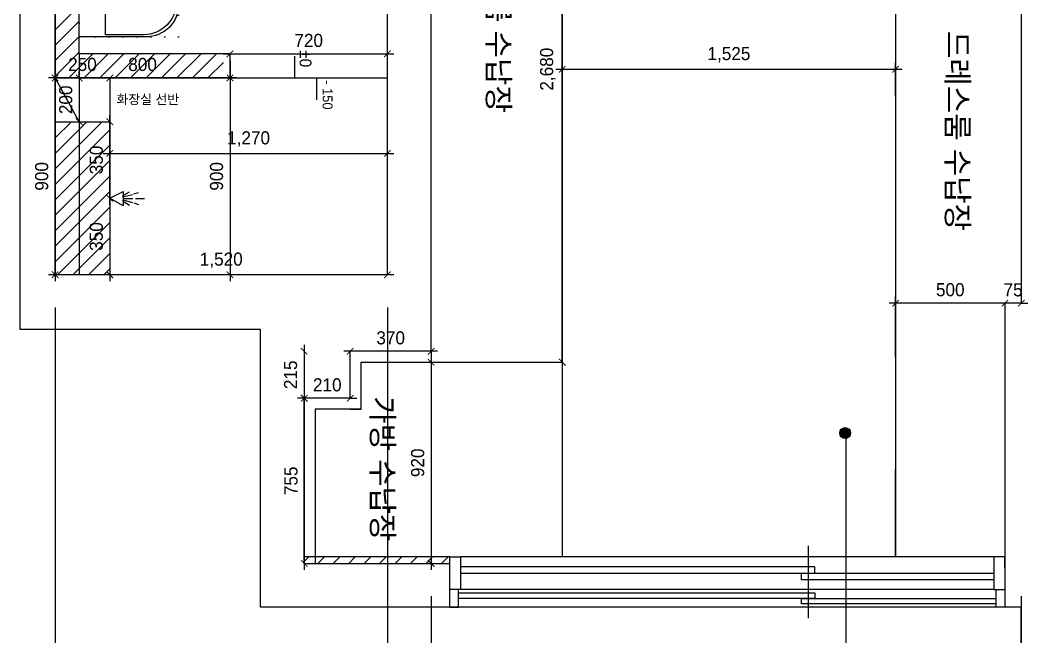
# Model space of a CAD drawing. Header units: millimetres. Extents: x -551172 to 232469, y -3435 to 261611.
# Drawn here: x 118761 to 123371, y 81920 to 84740 of the extents above; entities that cross this region are included whole.
import ezdxf

# ---------------------------------------------------------------- set-up
doc = ezdxf.new("R2010")
doc.units = ezdxf.units.MM
doc.header["$LTSCALE"] = 10
doc.header["$PDMODE"] = 3
doc.linetypes.add('DOT', pattern=[6.35, 0, -6.35])
doc.layers.get('DEFPOINTS').update_dxf_attribs({"color": 248})
for name, color, linetype in [('0-ELC TEXT', 7, 'Continuous'), ('03-WAL NEW', 3, 'Continuous'), ('06-FUR', 6, 'Continuous'), ('07-DIM WAL', 5, 'Continuous'), ('3.기호.계단선', 30, 'Continuous'), ('BATH', 4, 'Continuous'), ('C-HAT', 251, 'Continuous'), ('CO-BATH', 6, 'Continuous'), ('TOILET-1', 6, 'Continuous'), ('도면층2', 2, 'Continuous'), ('도면층4', 4, 'Continuous'), ('욕실설비', 3, 'Continuous')]:
    doc.layers.add(name, color=color, linetype=linetype)
doc.styles.add('HY 울릉도 L', font='')
doc.styles.add('YOURNAME', font='HY울릉도M.TTF')
doc.styles.add('코레일둥고', font='Korail_Round_Gothic_Medium.ttf')
doc.styles.get('HY 울릉도 L').set_extended_font_data('HY울릉도L')
doc.dimstyles.new('30', dxfattribs={"dimscale": 30, "dimtxt": 2, "dimasz": 1, "dimexe": 1, "dimexo": 1, "dimgap": 1, "dimtad": 1, "dimdec": 0, "dimrnd": 0.05, "dimdsep": 46, "dimlunit": 6, "dimtxsty": 'HY 울릉도 L', "dimblk": 'ARCHTICK', "dimcen": 2.5, "dimdle": 1, "dimclrd": 133, "dimclre": 133, "dimclrt": 30, "dimadec": 0, "dimazin": 0, "dimtfac": 1, "dimtdec": 0, "dimtix": 1, "dimtmove": 2, "dimatfit": 3, "dimldrblk": 'ARCHTICK', "dimfxl": 1, "dimlwd": -1, "dimlwe": -1, "dimarcsym": 0})
doc.dimstyles.new('YOURNAME-50', dxfattribs={"dimscale": 50, "dimtxt": 1.8, "dimasz": 0.9, "dimexe": 1, "dimexo": 3, "dimgap": 0.7, "dimtad": 1, "dimdec": 0, "dimzin": 0, "dimdsep": 46, "dimtxsty": 'YOURNAME', "dimblk": 'ARCHTICK', "dimcen": 0, "dimclrd": 1, "dimclre": 1, "dimclrt": 7, "dimadec": 0, "dimazin": 0, "dimtfac": 1, "dimtdec": 0, "dimtix": 1, "dimtmove": 2, "dimatfit": 3, "dimldrblk": 'ARCHTICK', "dimfxl": 1, "dimtolj": 1, "dimtzin": 0, "dimarcsym": 0})
pattern_1 = [(45, (-24040, 0), (-35.355339, 35.355339), [])]

# ---------------------------------------------------------------- blocks, each defined once
blk = doc.blocks.new('_ArchTick')
at = {"color": 0, "linetype": 'ByBlock', "const_width": 0.15}
blk.add_lwpolyline([(-0.5, -0.5), (0.5, 0.5)], dxfattribs=at)
blk = doc.blocks.new('*D613')
at = {"layer": '07-DIM WAL', "color": 1, "lineweight": -2, "transparency": 16777216}
for p, q in [((120641.4, 82105.3), (120641.4, 80277.8)), ((123341.4, 82105.3), (123341.4, 80277.8)), ((120641.4, 80327.8), (123341.4, 80327.8))]:
    blk.add_line(p, q, dxfattribs=at)
at = {"layer": 'DEFPOINTS', "color": 0, "transparency": 16777216}
for p in [(120641.4, 82255.3), (123341.4, 82255.3), (123341.4, 80327.8)]:
    blk.add_point(p, dxfattribs=at)
at = {"layer": '07-DIM WAL', "color": 1, "lineweight": -2, "transparency": 16777216, "xscale": 45, "yscale": 45, "zscale": 45, "rotation": 180}
blk.add_blockref('_ArchTick', (120641.4, 80327.8), dxfattribs=at)
at = {"layer": '07-DIM WAL', "color": 1, "lineweight": -2, "transparency": 16777216, "xscale": 45, "yscale": 45, "zscale": 45}
blk.add_blockref('_ArchTick', (123341.4, 80327.8), dxfattribs=at)
at = {"layer": '07-DIM WAL', "color": 7, "transparency": 16777216, "insert": (121991.4, 80409.6), "char_height": 90, "attachment_point": 5, "style": 'YOURNAME'}
blk.add_mtext('\\A1;2700', dxfattribs=at)
blk = doc.blocks.new('*D614')
at = {"layer": '07-DIM WAL', "color": 1, "lineweight": -2, "transparency": 16777216}
for p, q in [((118921.4, 83425.3), (118921.4, 80277.8)), ((120441.4, 83425.3), (120441.4, 80277.8)), ((118921.4, 80327.8), (120441.4, 80327.8))]:
    blk.add_line(p, q, dxfattribs=at)
at = {"layer": 'DEFPOINTS', "color": 0, "transparency": 16777216}
for p in [(118921.4, 83575.3), (120441.4, 83575.3), (120441.4, 80327.8)]:
    blk.add_point(p, dxfattribs=at)
at = {"layer": '07-DIM WAL', "color": 1, "lineweight": -2, "transparency": 16777216, "xscale": 45, "yscale": 45, "zscale": 45, "rotation": 180}
blk.add_blockref('_ArchTick', (118921.4, 80327.8), dxfattribs=at)
at = {"layer": '07-DIM WAL', "color": 1, "lineweight": -2, "transparency": 16777216, "xscale": 45, "yscale": 45, "zscale": 45}
blk.add_blockref('_ArchTick', (120441.4, 80327.8), dxfattribs=at)
at = {"layer": '07-DIM WAL', "color": 7, "transparency": 16777216, "insert": (119681.4, 80409.6), "char_height": 90, "attachment_point": 5, "style": 'YOURNAME'}
blk.add_mtext('\\A1;1520', dxfattribs=at)
blk = doc.blocks.new('*D639')
at = {"layer": '06-FUR', "color": 133, "transparency": 16777216}
blk.add_line((120671.4, 83225.3), (120241.4, 83225.3), dxfattribs=at)
at = {"layer": 'DEFPOINTS', "color": 0, "transparency": 16777216}
for p in [(120271.4, 83225.3), (120271.4, 83225.3), (120641.4, 83225.3)]:
    blk.add_point(p, dxfattribs=at)
at = {"layer": '06-FUR', "color": 133, "transparency": 16777216, "xscale": 30, "yscale": 30, "zscale": 30, "rotation": 180}
blk.add_blockref('_ArchTick', (120271.4, 83225.3), dxfattribs=at)
at = {"layer": '06-FUR', "color": 133, "transparency": 16777216, "xscale": 30, "yscale": 30, "zscale": 30}
blk.add_blockref('_ArchTick', (120641.4, 83225.3), dxfattribs=at)
at = {"layer": '06-FUR', "color": 30, "transparency": 16777216, "insert": (120456.4, 83286.6), "char_height": 60, "attachment_point": 5, "style": 'HY 울릉도 L'}
blk.add_mtext('370', dxfattribs=at)
blk = doc.blocks.new('*D640')
at = {"layer": '06-FUR', "color": 133, "transparency": 16777216}
for p, q in [((120060, 83255.3), (120060, 82980.3)), ((120090, 83225.3), (120090, 83225.3)), ((120241.4, 83010.3), (120030, 83010.3))]:
    blk.add_line(p, q, dxfattribs=at)
at = {"layer": 'DEFPOINTS', "color": 0, "transparency": 16777216}
for p in [(120060, 83225.3), (120060, 83010.3), (120271.4, 83010.3)]:
    blk.add_point(p, dxfattribs=at)
at = {"layer": '06-FUR', "color": 133, "transparency": 16777216, "xscale": 30, "yscale": 30, "zscale": 30}
for p, rotation in [((120060, 83225.3), 90), ((120060, 83010.3), 270)]:
    blk.add_blockref('_ArchTick', p, dxfattribs=dict(at, rotation=rotation))
at = {"layer": '06-FUR', "color": 30, "transparency": 16777216, "insert": (119998.7, 83117.8), "char_height": 60, "attachment_point": 5, "rotation": 90, "style": 'HY 울릉도 L'}
blk.add_mtext('215', dxfattribs=at)
blk = doc.blocks.new('*D641')
at = {"layer": '06-FUR', "color": 133, "transparency": 16777216}
for p, q in [((120061.4, 83010.3), (120031.4, 83010.3)), ((120271.4, 83010.3), (120061.4, 83010.3)), ((120271.4, 83010.3), (120301.4, 83010.3))]:
    blk.add_line(p, q, dxfattribs=at)
at = {"layer": 'DEFPOINTS', "color": 0, "transparency": 16777216}
for p in [(120061.4, 83010.3), (120061.4, 83010.3), (120271.4, 83010.3)]:
    blk.add_point(p, dxfattribs=at)
at = {"layer": '06-FUR', "color": 133, "transparency": 16777216, "xscale": 30, "yscale": 30, "zscale": 30}
blk.add_blockref('_ArchTick', (120061.4, 83010.3), dxfattribs=at)
at = {"layer": '06-FUR', "color": 133, "transparency": 16777216, "xscale": 30, "yscale": 30, "zscale": 30, "rotation": 180}
blk.add_blockref('_ArchTick', (120271.4, 83010.3), dxfattribs=at)
at = {"layer": '06-FUR', "color": 30, "transparency": 16777216, "insert": (120166.4, 83071.6), "char_height": 60, "attachment_point": 5, "style": 'HY 울릉도 L'}
blk.add_mtext('210', dxfattribs=at)
blk = doc.blocks.new('*D642')
at = {"layer": '06-FUR', "color": 133, "transparency": 16777216}
for p, q in [((120061.4, 83040.3), (120061.4, 82225.3)), ((120091.4, 83010.3), (120091.4, 83010.3)), ((120091.4, 82255.3), (120091.4, 82255.3))]:
    blk.add_line(p, q, dxfattribs=at)
at = {"layer": 'DEFPOINTS', "color": 0, "transparency": 16777216}
for p in [(120061.4, 83010.3), (120061.4, 82255.3), (120061.4, 82255.3)]:
    blk.add_point(p, dxfattribs=at)
at = {"layer": '06-FUR', "color": 133, "transparency": 16777216, "xscale": 30, "yscale": 30, "zscale": 30}
for p, rotation in [((120061.4, 83010.3), 90), ((120061.4, 82255.3), 270)]:
    blk.add_blockref('_ArchTick', p, dxfattribs=dict(at, rotation=rotation))
at = {"layer": '06-FUR', "color": 30, "transparency": 16777216, "insert": (120000.7, 82632.8), "char_height": 60, "attachment_point": 5, "rotation": 90, "style": 'HY 울릉도 L'}
blk.add_mtext('755', dxfattribs=at)
blk = doc.blocks.new('*D683')
at = {"layer": '06-FUR', "color": 133, "transparency": 16777216}
for p, q in [((123266.4, 83445.3), (123236.4, 83445.3)), ((123341.4, 83445.3), (123266.4, 83445.3)), ((123341.4, 83445.3), (123371.4, 83445.3))]:
    blk.add_line(p, q, dxfattribs=at)
at = {"layer": 'DEFPOINTS', "color": 0, "transparency": 16777216}
for p in [(123266.4, 83445.3), (123266.4, 83445.3), (123341.4, 83445.3)]:
    blk.add_point(p, dxfattribs=at)
at = {"layer": '06-FUR', "color": 133, "transparency": 16777216, "xscale": 30, "yscale": 30, "zscale": 30}
blk.add_blockref('_ArchTick', (123266.4, 83445.3), dxfattribs=at)
at = {"layer": '06-FUR', "color": 133, "transparency": 16777216, "xscale": 30, "yscale": 30, "zscale": 30, "rotation": 180}
blk.add_blockref('_ArchTick', (123341.4, 83445.3), dxfattribs=at)
at = {"layer": '06-FUR', "color": 30, "transparency": 16777216, "insert": (123303.9, 83506), "char_height": 60, "attachment_point": 5, "style": 'HY 울릉도 L'}
blk.add_mtext('75', dxfattribs=at)
blk = doc.blocks.new('*D687')
at = {"layer": '06-FUR', "color": 133, "transparency": 16777216}
for p, q in [((121241.4, 85885.3), (121241.4, 83145.3)), ((121271.4, 85855.3), (121271.4, 85855.3)), ((121271.4, 83175.3), (121271.4, 83175.3))]:
    blk.add_line(p, q, dxfattribs=at)
at = {"layer": 'DEFPOINTS', "color": 0, "transparency": 16777216}
for p in [(121241.4, 85855.3), (121241.4, 83175.3), (121241.4, 83175.3)]:
    blk.add_point(p, dxfattribs=at)
at = {"layer": '06-FUR', "color": 133, "transparency": 16777216, "xscale": 30, "yscale": 30, "zscale": 30}
for p, rotation in [((121241.4, 85855.3), 90), ((121241.4, 83175.3), 270)]:
    blk.add_blockref('_ArchTick', p, dxfattribs=dict(at, rotation=rotation))
at = {"layer": '06-FUR', "color": 30, "transparency": 16777216, "insert": (121175.4, 84515.3), "char_height": 60, "attachment_point": 5, "rotation": 90, "style": 'HY 울릉도 L'}
blk.add_mtext('2,680', dxfattribs=at)
blk = doc.blocks.new('*D685')
at = {"layer": '06-FUR', "color": 133, "transparency": 16777216}
for p, q in [((120641.4, 83205.3), (120641.4, 82225.3)), ((120671.4, 83175.3), (120671.4, 83175.3)), ((120671.4, 82255.3), (120671.4, 82255.3))]:
    blk.add_line(p, q, dxfattribs=at)
at = {"layer": 'DEFPOINTS', "color": 0, "transparency": 16777216}
for p in [(120641.4, 83175.3), (120641.4, 82255.3), (120641.4, 82255.3)]:
    blk.add_point(p, dxfattribs=at)
at = {"layer": '06-FUR', "color": 133, "transparency": 16777216, "xscale": 30, "yscale": 30, "zscale": 30}
for p, rotation in [((120641.4, 83175.3), 90), ((120641.4, 82255.3), 270)]:
    blk.add_blockref('_ArchTick', p, dxfattribs=dict(at, rotation=rotation))
at = {"layer": '06-FUR', "color": 30, "transparency": 16777216, "insert": (120580.1, 82715.3), "char_height": 60, "attachment_point": 5, "rotation": 90, "style": 'HY 울릉도 L'}
blk.add_mtext('920', dxfattribs=at)
blk = doc.blocks.new('*D692')
at = {"layer": '06-FUR', "color": 133, "transparency": 16777216}
for p, q in [((123296.4, 83445.3), (122736.4, 83445.3)), ((122766.4, 83198.1), (122766.4, 83475.3))]:
    blk.add_line(p, q, dxfattribs=at)
at = {"layer": 'DEFPOINTS', "color": 0, "transparency": 16777216}
for p in [(122766.4, 83445.3), (123266.4, 83445.3), (122766.4, 83168.1)]:
    blk.add_point(p, dxfattribs=at)
at = {"layer": '06-FUR', "color": 133, "transparency": 16777216, "xscale": 30, "yscale": 30, "zscale": 30, "rotation": 180}
blk.add_blockref('_ArchTick', (122766.4, 83445.3), dxfattribs=at)
at = {"layer": '06-FUR', "color": 133, "transparency": 16777216, "xscale": 30, "yscale": 30, "zscale": 30}
blk.add_blockref('_ArchTick', (123266.4, 83445.3), dxfattribs=at)
at = {"layer": '06-FUR', "color": 30, "transparency": 16777216, "insert": (123016.4, 83506.6), "char_height": 60, "attachment_point": 5, "style": 'HY 울릉도 L'}
blk.add_mtext('500', dxfattribs=at)
blk = doc.blocks.new('*D694')
at = {"layer": '06-FUR', "color": 133, "transparency": 16777216}
for p, q in [((121211.4, 84515.3), (122796.4, 84515.3)), ((122766.4, 84393.8), (122766.4, 84545.3))]:
    blk.add_line(p, q, dxfattribs=at)
at = {"layer": 'DEFPOINTS', "color": 0, "transparency": 16777216}
for p in [(121241.4, 84515.3), (122766.4, 84515.3), (122766.4, 84363.8)]:
    blk.add_point(p, dxfattribs=at)
at = {"layer": '06-FUR', "color": 133, "transparency": 16777216, "xscale": 30, "yscale": 30, "zscale": 30, "rotation": 180}
blk.add_blockref('_ArchTick', (121241.4, 84515.3), dxfattribs=at)
at = {"layer": '06-FUR', "color": 133, "transparency": 16777216, "xscale": 30, "yscale": 30, "zscale": 30}
blk.add_blockref('_ArchTick', (122766.4, 84515.3), dxfattribs=at)
at = {"layer": '06-FUR', "color": 30, "transparency": 16777216, "insert": (122003.9, 84581.2), "char_height": 60, "attachment_point": 5, "style": 'HY 울릉도 L'}
blk.add_mtext('1,525', dxfattribs=at)
blk = doc.blocks.new('B-003')
blk.add_line((0, 0), (0, -65))
at = {"layer": 'CO-BATH'}
for p, q in [((272.5, 0), (-272.5, 0)), ((272.5, -305), (272.5, 0)), ((-272.5, 0), (-272.5, -305)), ((-122.5, -455), (122.5, -455))]:
    blk.add_line(p, q, dxfattribs=at)
at = {"layer": 'CO-BATH', "color": 8}
for p, q in [((-12.5, -60), (-12.5, -150.5)), ((12.5, -60), (12.5, -150.5)), ((-262.5, -120), (-262.5, -295)), ((262.5, -120), (-262.5, -120)), ((262.5, -295), (262.5, -120)), ((-14.5, -155.5), (-14.5, -160.5)), ((-14.5, -160.5), (14.5, -160.5)), ((-13.5, -150.5), (-13.5, -155.5)), ((13.5, -150.5), (13.5, -155.5)), ((14.5, -155.5), (14.5, -160.5)), ((-112.5, -445), (112.5, -445))]:
    blk.add_line(p, q, dxfattribs=at)
at = {"layer": 'CO-BATH', "color": 251}
for p, q in [((-14.5, -155.5), (14.5, -155.5)), ((-13.5, -150.5), (13.5, -150.5))]:
    blk.add_line(p, q, dxfattribs=at)
at = {"layer": 'CO-BATH', "color": 8, "linetype": 'DOT'}
blk.add_lwpolyline([(-272.5, -455), (272.5, -455), (272.5, 0), (-272.5, 0)], close=True, dxfattribs=at)
at = {"layer": 'CO-BATH', "color": 8}
blk.add_circle((0, -195), 25, dxfattribs=at)
at = {"layer": 'CO-BATH', "color": 251}
blk.add_circle((0, -195), 20, dxfattribs=at)
at = {"layer": 'CO-BATH', "color": 8}
for centre, radius, start, end in [((0, -60), 35, 290.9248, 249.0751), ((0, -60), 12.5, 360, 180), ((-112.5, -295), 150, 180, 270), ((112.5, -295), 150, 270, 0)]:
    blk.add_arc(centre, radius, start, end, dxfattribs=at)
at = {"layer": 'CO-BATH', "color": 251}
for radius, start, end in [(30, 294.6243, 245.3757), (25, 300, 240), (18, 313.9829, 226.017)]:
    blk.add_arc((0, -60), radius, start, end, dxfattribs=at)
at = {"layer": 'CO-BATH'}
for centre, start, end in [((-122.5, -305), 180, 270), ((122.5, -305), 270, 0)]:
    blk.add_arc(centre, 150, start, end, dxfattribs=at)
blk = doc.blocks.new('AC-8')
at = {"layer": 'BATH'}
for p, q in [((-50.8, 54), (-0.1, 142.7)), ((-0.1, 142.7), (45.4, 54)), ((45.4, 54), (-50.8, 54)), ((-24.7, 46.5), (-46.3, 12.2)), ((-13.5, 47.3), (-27.7, -7.9)), ((-1.6, 49.5), (-1.6, -10.8)), ((10.4, 47.3), (24.5, -7.9)), ((21.6, 46.5), (43.2, 12.2)), ((-31.4, -16.2), (-41.1, -49)), ((-1.6, -27.3), (-1.6, -88.5)), ((28.3, -16.2), (38, -49))]:
    blk.add_line(p, q, dxfattribs=at)
blk = doc.blocks.new('A$C1AC25B95')
at = {"layer": '욕실설비', "color": 8}
for p, q in [((28.3, 72.3), (28.3, 75)), ((53.3, 73.7), (53.3, 75))]:
    blk.add_line(p, q, dxfattribs=at)
at = {"layer": 'TOILET-1', "linetype": 'Continuous', "xscale": 0.873786407766195, "yscale": 0.873786407766195, "zscale": 0.873786407766195, "rotation": 180}
blk.add_blockref('AC-8', (39.7, 124.7), dxfattribs=at)
blk = doc.blocks.new('*D646')
at = {"layer": '06-FUR', "color": 133, "transparency": 16777216}
for p, q in [((119721.4, 84555.3), (119721.4, 84445.3)), ((119751.4, 84475.3), (118891.4, 84475.3))]:
    blk.add_line(p, q, dxfattribs=at)
at = {"layer": 'DEFPOINTS', "color": 0, "transparency": 16777216}
for p in [(119721.4, 84585.3), (118921.4, 84475.3), (118921.4, 84475.3)]:
    blk.add_point(p, dxfattribs=at)
at = {"layer": '06-FUR', "color": 133, "transparency": 16777216, "xscale": 30, "yscale": 30, "zscale": 30, "rotation": 180}
blk.add_blockref('_ArchTick', (118921.4, 84475.3), dxfattribs=at)
at = {"layer": '06-FUR', "color": 133, "transparency": 16777216, "xscale": 30, "yscale": 30, "zscale": 30}
blk.add_blockref('_ArchTick', (119721.4, 84475.3), dxfattribs=at)
at = {"layer": '06-FUR', "color": 30, "transparency": 16777216, "insert": (119321.4, 84536.6), "char_height": 60, "attachment_point": 5, "style": 'HY 울릉도 L'}
blk.add_mtext('800', dxfattribs=at)
blk = doc.blocks.new('*D688')
at = {"layer": '06-FUR', "color": 133, "transparency": 16777216}
for p, q in [((120441.4, 84595.3), (120441.4, 84615.3)), ((119691.4, 84585.3), (120471.4, 84585.3))]:
    blk.add_line(p, q, dxfattribs=at)
at = {"layer": 'DEFPOINTS', "color": 0, "transparency": 16777216}
for p in [(119721.4, 84585.3), (120441.4, 84585.3), (120441.4, 84565.3)]:
    blk.add_point(p, dxfattribs=at)
at = {"layer": '06-FUR', "color": 133, "transparency": 16777216, "xscale": 30, "yscale": 30, "zscale": 30, "rotation": 180}
blk.add_blockref('_ArchTick', (119721.4, 84585.3), dxfattribs=at)
at = {"layer": '06-FUR', "color": 133, "transparency": 16777216, "xscale": 30, "yscale": 30, "zscale": 30}
blk.add_blockref('_ArchTick', (120441.4, 84585.3), dxfattribs=at)
at = {"layer": '06-FUR', "color": 30, "transparency": 16777216, "insert": (120081.4, 84646.6), "char_height": 60, "attachment_point": 5, "style": 'HY 울릉도 L'}
blk.add_mtext('720', dxfattribs=at)
blk = doc.blocks.new('*D702')
at = {"layer": '06-FUR', "color": 133, "transparency": 16777216}
blk.add_line((120471.4, 83575.3), (118891.4, 83575.3), dxfattribs=at)
at = {"layer": 'DEFPOINTS', "color": 0, "transparency": 16777216}
for p in [(118921.4, 83575.3), (118921.4, 83575.3), (120441.4, 83575.3)]:
    blk.add_point(p, dxfattribs=at)
at = {"layer": '06-FUR', "color": 133, "transparency": 16777216, "xscale": 30, "yscale": 30, "zscale": 30, "rotation": 180}
blk.add_blockref('_ArchTick', (118921.4, 83575.3), dxfattribs=at)
at = {"layer": '06-FUR', "color": 133, "transparency": 16777216, "xscale": 30, "yscale": 30, "zscale": 30}
blk.add_blockref('_ArchTick', (120441.4, 83575.3), dxfattribs=at)
at = {"layer": '06-FUR', "color": 30, "transparency": 16777216, "insert": (119681.4, 83641.2), "char_height": 60, "attachment_point": 5, "style": 'HY 울릉도 L'}
blk.add_mtext('1,520', dxfattribs=at)
blk = doc.blocks.new('*D684')
at = {"layer": '06-FUR', "color": 133, "transparency": 16777216}
blk.add_line((118921.4, 84505.3), (118921.4, 83545.3), dxfattribs=at)
at = {"layer": 'DEFPOINTS', "color": 0, "transparency": 16777216}
for p in [(118921.4, 84475.3), (118921.4, 83575.3), (118921.4, 83575.3)]:
    blk.add_point(p, dxfattribs=at)
at = {"layer": '06-FUR', "color": 133, "transparency": 16777216, "xscale": 30, "yscale": 30, "zscale": 30}
for p, rotation in [((118921.4, 84475.3), 90), ((118921.4, 83575.3), 270)]:
    blk.add_blockref('_ArchTick', p, dxfattribs=dict(at, rotation=rotation))
at = {"layer": '06-FUR', "color": 30, "transparency": 16777216, "insert": (118860.1, 84025.3), "char_height": 60, "attachment_point": 5, "rotation": 90, "style": 'HY 울릉도 L'}
blk.add_mtext('900', dxfattribs=at)
blk = doc.blocks.new('*D698')
at = {"layer": '06-FUR', "color": 133, "transparency": 16777216}
for p, q in [((119031.4, 84475.3), (119031.4, 84505.3)), ((119141.4, 84475.3), (119001.4, 84475.3)), ((119031.4, 84475.3), (119031.4, 84275.3)), ((119031.4, 84275.3), (119031.4, 84245.3))]:
    blk.add_line(p, q, dxfattribs=at)
at = {"layer": 'DEFPOINTS', "color": 0, "transparency": 16777216}
for p in [(119171.4, 84475.3), (119031.4, 84275.3), (119031.4, 84275.3)]:
    blk.add_point(p, dxfattribs=at)
at = {"layer": '06-FUR', "color": 133, "transparency": 16777216, "xscale": 30, "yscale": 30, "zscale": 30}
for p, rotation in [((119031.4, 84475.3), 270), ((119031.4, 84275.3), 90)]:
    blk.add_blockref('_ArchTick', p, dxfattribs=dict(at, rotation=rotation))
at = {"layer": '06-FUR', "color": 30, "transparency": 16777216, "insert": (118970.1, 84375.3), "char_height": 60, "attachment_point": 5, "rotation": 90, "style": 'HY 울릉도 L'}
blk.add_mtext('200', dxfattribs=at)
blk = doc.blocks.new('*D647')
at = {"layer": '06-FUR', "color": 133, "transparency": 16777216}
blk.add_line((119201.4, 84475.3), (118891.4, 84475.3), dxfattribs=at)
at = {"layer": 'DEFPOINTS', "color": 0, "transparency": 16777216}
for p in [(118921.4, 84475.3), (118921.4, 84475.3), (119171.4, 84475.3)]:
    blk.add_point(p, dxfattribs=at)
at = {"layer": '06-FUR', "color": 133, "transparency": 16777216, "xscale": 30, "yscale": 30, "zscale": 30}
for p, rotation in [((118921.4, 84475.3), 180.00000000003), ((119171.4, 84475.3), 3.005595772265224e-11)]:
    blk.add_blockref('_ArchTick', p, dxfattribs=dict(at, rotation=rotation))
at = {"layer": '06-FUR', "color": 30, "transparency": 16777216, "insert": (119046.4, 84536.6), "char_height": 60, "attachment_point": 5, "style": 'HY 울릉도 L'}
blk.add_mtext('250', dxfattribs=at)
blk = doc.blocks.new('*D690')
at = {"layer": '06-FUR', "color": 133, "transparency": 16777216}
for p, q in [((119171.4, 83895.3), (119171.4, 84305.3)), ((119201.4, 83925.3), (119201.4, 83925.3))]:
    blk.add_line(p, q, dxfattribs=at)
at = {"layer": 'DEFPOINTS', "color": 0, "transparency": 16777216}
for p in [(119171.4, 84275.3), (119171.4, 84275.3), (119171.4, 83925.3)]:
    blk.add_point(p, dxfattribs=at)
at = {"layer": '06-FUR', "color": 133, "transparency": 16777216, "xscale": 30, "yscale": 30, "zscale": 30}
for p, rotation in [((119171.4, 84275.3), 90), ((119171.4, 83925.3), 270)]:
    blk.add_blockref('_ArchTick', p, dxfattribs=dict(at, rotation=rotation))
at = {"layer": '06-FUR', "color": 30, "transparency": 16777216, "insert": (119110, 84100.3), "char_height": 60, "attachment_point": 5, "rotation": 90, "style": 'HY 울릉도 L'}
blk.add_mtext('350', dxfattribs=at)
blk = doc.blocks.new('*D705')
at = {"layer": '06-FUR', "color": 133, "transparency": 16777216}
blk.add_line((119171.4, 83955.3), (119171.4, 83545.3), dxfattribs=at)
at = {"layer": 'DEFPOINTS', "color": 0, "transparency": 16777216}
for p in [(119171.4, 83925.3), (119171.4, 83575.3), (119171.4, 83575.3)]:
    blk.add_point(p, dxfattribs=at)
at = {"layer": '06-FUR', "color": 133, "transparency": 16777216, "xscale": 30, "yscale": 30, "zscale": 30}
for p, rotation in [((119171.4, 83925.3), 90), ((119171.4, 83575.3), 270)]:
    blk.add_blockref('_ArchTick', p, dxfattribs=dict(at, rotation=rotation))
at = {"layer": '06-FUR', "color": 30, "transparency": 16777216, "insert": (119110, 83750.3), "char_height": 60, "attachment_point": 5, "rotation": 90, "style": 'HY 울릉도 L'}
blk.add_mtext('350', dxfattribs=at)
blk = doc.blocks.new('*D706')
at = {"layer": '06-FUR', "color": 133, "transparency": 16777216}
for p, q in [((119721.4, 84505.3), (119721.4, 83545.3)), ((119751.4, 84475.3), (119751.4, 84475.3)), ((119751.4, 83575.3), (119751.4, 83575.3))]:
    blk.add_line(p, q, dxfattribs=at)
at = {"layer": 'DEFPOINTS', "color": 0, "transparency": 16777216}
for p in [(119721.4, 84475.3), (119721.4, 83575.3), (119721.4, 83575.3)]:
    blk.add_point(p, dxfattribs=at)
at = {"layer": '06-FUR', "color": 133, "transparency": 16777216, "xscale": 30, "yscale": 30, "zscale": 30}
for p, rotation in [((119721.4, 84475.3), 90), ((119721.4, 83575.3), 270)]:
    blk.add_blockref('_ArchTick', p, dxfattribs=dict(at, rotation=rotation))
at = {"layer": '06-FUR', "color": 30, "transparency": 16777216, "insert": (119660.1, 84025.3), "char_height": 60, "attachment_point": 5, "rotation": 90, "style": 'HY 울릉도 L'}
blk.add_mtext('900', dxfattribs=at)
blk = doc.blocks.new('*D653')
at = {"layer": '06-FUR', "color": 133, "transparency": 16777216}
blk.add_line((119141.4, 84130), (120471.4, 84130), dxfattribs=at)
at = {"layer": 'DEFPOINTS', "color": 0, "transparency": 16777216}
for p in [(119171.4, 84130), (120441.4, 84130), (120441.4, 84130)]:
    blk.add_point(p, dxfattribs=at)
at = {"layer": '06-FUR', "color": 133, "transparency": 16777216, "xscale": 30, "yscale": 30, "zscale": 30, "rotation": 180}
blk.add_blockref('_ArchTick', (119171.4, 84130), dxfattribs=at)
at = {"layer": '06-FUR', "color": 133, "transparency": 16777216, "xscale": 30, "yscale": 30, "zscale": 30}
blk.add_blockref('_ArchTick', (120441.4, 84130), dxfattribs=at)
at = {"layer": '06-FUR', "color": 30, "transparency": 16777216, "insert": (119806.4, 84195.9), "char_height": 60, "attachment_point": 5, "style": 'HY 울릉도 L'}
blk.add_mtext('1,270', dxfattribs=at)

msp = doc.modelspace()

# ---------------------------------------------------------------- hatches: boundary and pattern name
at = {"layer": '0-ELC TEXT'}
h = msp.add_hatch(color=256, dxfattribs=at)
h.dxf.hatch_style = 1
edge = h.paths.add_edge_path()
edge.add_arc((122535.6, 82851.1), 25, 180, 540, ccw=False)
at = {"layer": 'C-HAT'}
h = msp.add_hatch(dxfattribs=at)
h.set_pattern_fill('_USER', color=256, scale=50, angle=45, pattern_type=0)
h.set_pattern_definition(pattern_1)
h.paths.add_polyline_path([(119031.4, 85285.3), (118921.4, 85285.3), (118921.4, 84585.3), (118921.4, 84520.3), (119661.4, 84520.3), (118921.4, 84520.3), (118921.4, 84475.3), (119691.4, 84475.3), (119691.4, 84585.3), (119031.4, 84585.3)])
h.paths.add_polyline_path([(119031.4, 86005.3), (118921.4, 86005.3), (118921.4, 85885.3), (119031.4, 85885.3)])
h = msp.add_hatch(dxfattribs=at)
h.set_pattern_fill('_USER', color=256, scale=50, angle=45, pattern_type=0)
h.set_pattern_definition(pattern_1)
h.paths.add_polyline_path([(119171.4, 84275.3), (118921.4, 84275.3), (118921.4, 83575.3), (119171.4, 83575.3)])
h.paths.add_polyline_path([(119166.9, 84008.9), (119166.9, 84191.7), (119053.5, 84191.7), (119053.5, 84008.9)], flags=24)
h.paths.add_polyline_path([(119166.9, 83658.9), (119166.9, 83841.7), (119053.5, 83841.7), (119053.5, 83658.9)], flags=24)
h = msp.add_hatch(dxfattribs=at)
h.set_pattern_fill('_USER', color=256, scale=50, angle=45, pattern_type=0)
h.set_pattern_definition([(45, (-44580, 920), (-35.355339, 35.355339), [])])
h.paths.add_polyline_path([(120726.4, 82285.3), (120061.4, 82285.3), (120061.4, 82255.3), (120726.4, 82255.3)])

# ---------------------------------------------------------------- linework, layer by layer
at = {"layer": '0-ELC TEXT'}
msp.add_lwpolyline([(122398.1, 81645.2), (122540, 81645.2), (122540, 82850.6)], dxfattribs=at)
msp.add_circle((122535.6, 82851.1), 25, dxfattribs=at)
at = {"layer": '03-WAL NEW'}
for p, q in [((120641.4, 83225.3), (120641.4, 83175.3)), ((120321.4, 82960.3), (120321.4, 83175.3)), ((120321.4, 83175.3), (120641.4, 83175.3)), ((120061.4, 83010.3), (120061.4, 82255.3)), ((120321.4, 82960.3), (120111.4, 82960.3)), ((120111.4, 82960.3), (120111.4, 82255.3)), ((120321.4, 82960.3), (120111.4, 82960.3)), ((120061.4, 82255.3), (120321.4, 82255.3))]:
    msp.add_line(p, q, dxfattribs=at)
for points in [[(119031.4, 84585.3), (119031.4, 86005.3), (118921.4, 86005.3), (118921.4, 84585.3)], [(118921.4, 84585.3), (118921.4, 84585.3), (118921.4, 84475.3), (119721.4, 84475.3), (119721.4, 84585.3), (119031.4, 84585.3)]]:
    msp.add_lwpolyline(points, dxfattribs=at)
msp.add_lwpolyline([(120726.4, 82285.3), (120061.4, 82285.3), (120061.4, 82255.3), (120726.4, 82255.3)], close=True, dxfattribs=at)
at = {"layer": '06-FUR'}
for p, q in [((121241.4, 85855.3), (121241.4, 83755.3)), ((121241.4, 83175.3), (121241.4, 85855.3)), ((122766.4, 85805.3), (122766.4, 82285.3)), ((119031.4, 84585.3), (119031.4, 83575.3)), ((118921.4, 84475.3), (119171.4, 84475.3)), ((119031.4, 84275.3), (118921.4, 84475.3)), ((118971.4, 84475.3), (119171.4, 84475.3)), ((119171.4, 84475.3), (119171.4, 83575.3)), ((119721.4, 84475.3), (120441.4, 84475.3)), ((118921.4, 84275.3), (119171.4, 84275.3)), ((119171.4, 84275.3), (119171.4, 83575.3)), ((120641.4, 83175.3), (121241.4, 83175.3)), ((120641.4, 83175.3), (120641.4, 82255.3)), ((121241.4, 83175.3), (121241.4, 82285.3)), ((120271.4, 82960.3), (120321.4, 82960.3)), ((122766.4, 82285.3), (122766.4, 82685.3))]:
    msp.add_line(p, q, dxfattribs=at)
at = {"layer": '3.기호.계단선'}
msp.add_lwpolyline([(120016.4, 84575.3), (120016.4, 84475.3), (120116.4, 84475.3), (120116.4, 84375.3)], dxfattribs=at)
at = {"layer": '도면층2'}
for p, q in [((118761.4, 83325.3), (118761.4, 92705.3)), ((118921.4, 83575.3), (118921.4, 86005.3)), ((120641.4, 83225.3), (120641.4, 85855.3)), ((123341.4, 85805.3), (123341.4, 83445.3)), ((120441.4, 83575.3), (118921.4, 83575.3)), ((123341.4, 83445.3), (123266.4, 83445.3)), ((123266.4, 83445.3), (123266.4, 82255.3)), ((119861.4, 83325.3), (118761.4, 83325.3)), ((119861.4, 82055.3), (119861.4, 83325.3)), ((120271.4, 83010.3), (120271.4, 83225.3)), ((120641.4, 83225.3), (120271.4, 83225.3)), ((120061.4, 82255.3), (120061.4, 83010.3)), ((120271.4, 83010.3), (120061.4, 83010.3)), ((120726.4, 82055.3), (120726.4, 82255.3)), ((123266.4, 82285.3), (123266.4, 82055.3)), ((123266.4, 82055.3), (119861.4, 82055.3)), ((123341.4, 82055.3), (123266.4, 82055.3)), ((123341.4, 80635.3), (123341.4, 82055.3))]:
    msp.add_line(p, q, dxfattribs=at)
msp.add_lwpolyline([(120441.4, 83575.3), (120441.4, 86055.3)], dxfattribs=at)
at = {"layer": '도면층4'}
for p, q in [((122366.4, 82335.3), (122366.4, 82005.3)), ((123216.4, 82285.3), (120776.4, 82285.3)), ((123216.4, 82135.3), (120776.4, 82135.3)), ((123226.4, 82055.3), (120766.4, 82055.3))]:
    msp.add_line(p, q, dxfattribs=at)
for points in [[(120726.4, 82235.3), (120726.4, 82285.3), (120776.4, 82285.3), (120776.4, 82135.3), (120726.4, 82135.3)], [(123266.4, 82235.3), (123266.4, 82285.3), (123216.4, 82285.3), (123216.4, 82135.3), (123266.4, 82135.3)], [(120776.4, 82210.3), (122396.4, 82210.3), (122396.4, 82240.3), (120776.4, 82240.3)], [(123216.4, 82180.3), (122336.4, 82180.3), (122336.4, 82210.3), (123216.4, 82210.3)], [(120726.4, 82055.3), (120766.4, 82055.3), (120766.4, 82135.3)], [(120766.4, 82120.3), (122396.4, 82120.3), (122396.4, 82095.3), (120766.4, 82095.3)], [(123266.4, 82055.3), (123226.4, 82055.3), (123226.4, 82135.3)], [(123226.4, 82070.3), (122336.4, 82070.3), (122336.4, 82095.3), (123226.4, 82095.3)]]:
    msp.add_lwpolyline(points, dxfattribs=at)

# ---------------------------------------------------------------- block references
at = {"layer": '06-FUR', "xscale": 0.7874015748031495, "yscale": 0.7874015748031495, "zscale": 0.7874015748031495, "rotation": 270}
msp.add_blockref('A$C1AC25B95', (119171.4, 83956.6), dxfattribs=at)
at = {"layer": '07-DIM WAL', "xscale": -1, "rotation": 90}
msp.add_blockref('B-003', (119031.4, 84935.3), dxfattribs=at)

# ---------------------------------------------------------------- texts
at = {"layer": '0-ELC TEXT', "style": '코레일둥고'}
for s, p in [('드레스룸 수납장', (120900, 85230)), ('드레스룸 수납장', (123000, 84690)), ('가방 수납장', (120370, 83020))]:
    msp.add_text(s, height=100, rotation=270, dxfattribs=at).set_placement(p)
msp.add_text('화장실 선반', height=43.16, dxfattribs=at).set_placement((119202.3, 84355.7))
at = {"layer": '3.기호.계단선', "style": '코레일둥고'}
for s, height, p in [('±0', 53.94, (120040, 84602.4)), ('- 150', 45.23, (120145.2, 84465.4))]:
    msp.add_text(s, height=height, rotation=270, dxfattribs=at).set_placement(p)

# ---------------------------------------------------------------- dimensions: what is measured, and where the dimension line sits
at = {"layer": '06-FUR'}
for base, p1, p2, picture, middle in [((121241.4, 83175.3), (121241.4, 85855.3), (121241.4, 83175.3), '*D687', (121175.4, 84515.3)), ((118921.4, 83575.3), (118921.4, 84475.3), (118921.4, 83575.3), '*D684', (118860.1, 84025.3)), ((119031.4, 84275.3), (119171.4, 84475.3), (119031.4, 84275.3), '*D698', (118970.1, 84375.3)), ((119721.4, 83575.3), (119721.4, 84475.3), (119721.4, 83575.3), '*D706', (119660.1, 84025.3)), ((119171.4, 84275.3), (119171.4, 83925.3), (119171.4, 84275.3), '*D690', (119110, 84100.3)), ((119171.4, 83575.3), (119171.4, 83925.3), (119171.4, 83575.3), '*D705', (119110, 83750.3)), ((120060, 83010.3), (120060, 83225.3), (120271.4, 83010.3), '*D640', (119998.7, 83117.8)), ((120641.4, 82255.3), (120641.4, 83175.3), (120641.4, 82255.3), '*D685', (120580.1, 82715.3)), ((120061.4, 82255.3), (120061.4, 83010.3), (120061.4, 82255.3), '*D642', (120000.7, 82632.8))]:
    dim = msp.add_linear_dim(base=base, p1=p1, p2=p2, angle=90, dimstyle='30', override={"dimfxl": 1.25}, dxfattribs=at)
    dim.commit()
    dim.dimension.update_dxf_attribs({"geometry": picture, "text_midpoint": middle})
for base, p1, p2, picture, middle in [((120441.4, 84585.3), (119721.4, 84585.3), (120441.4, 84565.3), '*D688', (120081.4, 84646.6)), ((122766.4, 84515.3), (121241.4, 84515.3), (122766.4, 84363.8), '*D694', (122003.9, 84581.2)), ((118921.4, 84475.3), (119721.4, 84585.3), (118921.4, 84475.3), '*D646', (119321.4, 84536.6)), ((120441.4, 84130), (119171.4, 84130), (120441.4, 84130), '*D653', (119806.4, 84195.9)), ((118921.4, 83575.3), (120441.4, 83575.3), (118921.4, 83575.3), '*D702', (119681.4, 83641.2)), ((122766.4, 83445.3), (123266.4, 83445.3), (122766.4, 83168.1), '*D692', (123016.4, 83506.6)), ((123266.4, 83445.3), (123341.4, 83445.3), (123266.4, 83445.3), '*D683', (123303.9, 83506)), ((120271.4, 83225.3), (120641.4, 83225.3), (120271.4, 83225.3), '*D639', (120456.4, 83286.6)), ((120061.4, 83010.3), (120271.4, 83010.3), (120061.4, 83010.3), '*D641', (120166.4, 83071.6))]:
    dim = msp.add_linear_dim(base=base, p1=p1, p2=p2, dimstyle='30', override={"dimfxl": 1.25}, dxfattribs=at)
    dim.commit()
    dim.dimension.update_dxf_attribs({"geometry": picture, "text_midpoint": middle})
dim = msp.add_aligned_dim(p1=(119171.4, 84475.3), p2=(118921.4, 84475.3), distance=0, dimstyle='30', override={"dimfxl": 1.25}, dxfattribs=at)
dim.commit()
dim.dimension.update_dxf_attribs({"geometry": '*D647', "text_midpoint": (119046.4, 84536.6)})
at = {"layer": '07-DIM WAL'}
for base, p1, p2, picture, middle in [((120441.4, 80327.8), (118921.4, 83575.3), (120441.4, 83575.3), '*D614', (119681.4, 80409.6)), ((123341.4, 80327.8), (120641.4, 82255.3), (123341.4, 82255.3), '*D613', (121991.4, 80409.6))]:
    dim = msp.add_linear_dim(base=base, p1=p1, p2=p2, angle=180, dimstyle='YOURNAME-50', dxfattribs=at)
    dim.commit()
    dim.dimension.update_dxf_attribs({"geometry": picture, "text_midpoint": middle})

doc.saveas('drawing.dxf')
